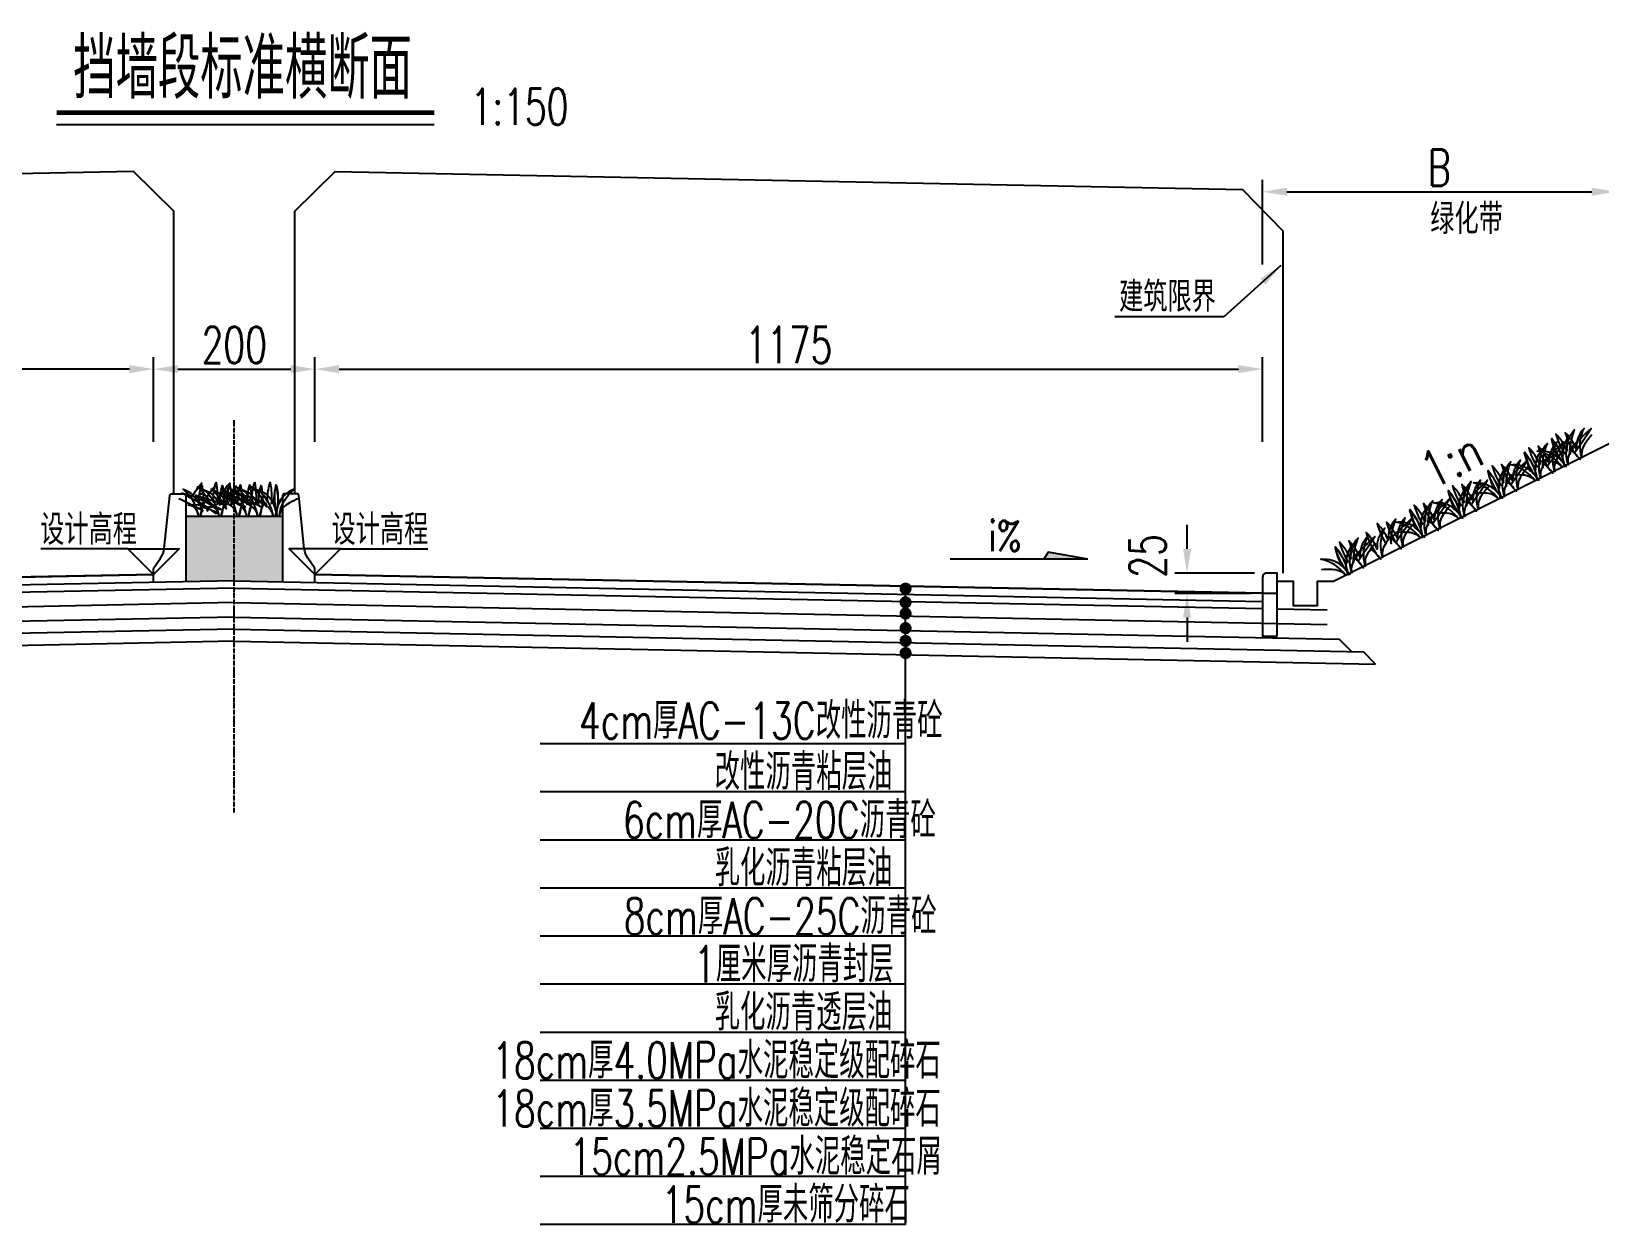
# Model space of a CAD drawing. Header units: millimetres. Extents: x -5615 to 11854, y -4751 to 15404.
# Drawn here: x 1231 to 3176, y 6833 to 8313 of the extents above; entities that cross this region are included whole.
import ezdxf
from ezdxf.enums import TextEntityAlignment as Align

# ---------------------------------------------------------------- set-up
doc = ezdxf.new("R2010")
doc.units = ezdxf.units.MM
doc.header["$LTSCALE"] = 0.25
doc.header["$MEASUREMENT"] = 0
doc.linetypes.add('ACAD_ISO04W100', pattern=[30, 24, -3, 0, -3])
for name, color, linetype in [('1', 3, 'Continuous'), ('3', 3, 'Continuous'), ('中心线', 5, 'ACAD_ISO04W100'), ('填充', 8, 'Continuous'), ('尺寸', 7, 'Continuous'), ('建筑限界', 9, 'Continuous'), ('文字', 7, 'Continuous'), ('标注', 7, 'Continuous'), ('次轮廓线', 7, 'Continuous'), ('轮廓线', 1, 'Continuous')]:
    doc.layers.add(name, color=color, linetype=linetype)
doc.styles.get("Standard").update_dxf_attribs({"font": 'simplex1.shx', "width": 0.7, "bigfont": 'hztxt.shx'})
doc.dimstyles.new('150', dxfattribs={"dimscale": 15, "dimtxt": 3, "dimasz": 2, "dimexe": 1, "dimexo": 1, "dimgap": 0.5, "dimtad": 1, "dimdec": 1, "dimdsep": 46, "dimtxsty": 'Standard', "dimcen": 0.5, "dimadec": 0, "dimazin": 0, "dimtfac": 1, "dimtdec": 1, "dimtofl": 0, "dimtmove": 2, "dimatfit": 3, "dimfxl": 0, "dimtolj": 1, "dimtzin": 0, "dimarcsym": 0})

# ---------------------------------------------------------------- blocks, each defined once
blk = doc.blocks.new('箭头')
at = {"layer": '尺寸'}
blk.add_hatch(color=256, dxfattribs=at).paths.add_polyline_path([(0, 0), (-0.35, 0.6), (-3.63, 0)])
for p, q in [((-3.63, 0), (-0.35, 0.6)), ((-3.63, 0), (7.74, 0)), ((-0.35, 0.6), (0, 0))]:
    blk.add_line(p, q, dxfattribs=at)
blk = doc.blocks.new('*D109')
at = {"layer": '标注', "color": 0, "lineweight": -2}
for p, q in [((1382.9, 7804), (1382.9, 7909)), ((1582.9, 7804), (1582.9, 7909)), ((1412.9, 7894), (1552.9, 7894))]:
    blk.add_line(p, q, dxfattribs=at)
at = {"layer": '标注', "color": 0}
for points in [[(1412.9, 7899), (1412.9, 7889), (1382.9, 7894)], [(1552.9, 7899), (1552.9, 7889), (1582.9, 7894)]]:
    blk.add_solid(points, dxfattribs=at)
at = {"layer": '标注', "color": 0, "insert": (1482.9, 7924), "char_height": 45, "attachment_point": 5}
blk.add_mtext('\\A1;200', dxfattribs=at)
blk = doc.blocks.new('*D110')
at = {"layer": '标注', "color": 0, "lineweight": -2}
for p, q in [((2757.9, 8023.9), (2757.9, 8128.9)), ((3195.9, 8023.9), (3195.9, 8128.9)), ((2787.9, 8113.9), (3165.9, 8113.9))]:
    blk.add_line(p, q, dxfattribs=at)
at = {"layer": '标注', "color": 0}
for points in [[(2787.9, 8118.9), (2787.9, 8108.9), (2757.9, 8113.9)], [(3165.9, 8118.9), (3165.9, 8108.9), (3195.9, 8113.9)]]:
    blk.add_solid(points, dxfattribs=at)
at = {"layer": '标注', "color": 0, "insert": (2976.9, 8143.9), "char_height": 45, "attachment_point": 5}
blk.add_mtext('\\A1;B', dxfattribs=at)
blk = doc.blocks.new('*D227')
at = {"layer": '标注', "color": 0, "lineweight": -2}
for p, q in [((2664.2, 7671), (2664.2, 7701)), ((2747.9, 7641), (2649.2, 7641)), ((2742.9, 7616), (2649.2, 7616)), ((2664.2, 7586), (2664.2, 7556))]:
    blk.add_line(p, q, dxfattribs=at)
at = {"layer": '标注', "color": 0}
for points in [[(2659.2, 7671), (2669.2, 7671), (2664.2, 7641)], [(2659.2, 7586), (2669.2, 7586), (2664.2, 7616)]]:
    blk.add_solid(points, dxfattribs=at)
at = {"layer": '标注', "color": 0, "insert": (2615.4, 7662.4), "char_height": 45, "attachment_point": 5, "rotation": 90}
blk.add_mtext('\\A1;25', dxfattribs=at)
blk = doc.blocks.new('*D235')
at = {"layer": '标注', "color": 0, "lineweight": -2}
for p, q in [((207.9, 7804), (207.9, 7909)), ((1382.9, 7804), (1382.9, 7909)), ((1352.9, 7894), (237.9, 7894))]:
    blk.add_line(p, q, dxfattribs=at)
at = {"layer": '标注', "color": 0}
for points in [[(237.9, 7899), (237.9, 7889), (207.9, 7894)], [(1352.9, 7899), (1352.9, 7889), (1382.9, 7894)]]:
    blk.add_solid(points, dxfattribs=at)
at = {"layer": '标注', "color": 0, "insert": (795.4, 7924), "char_height": 45, "attachment_point": 5}
blk.add_mtext('\\A1;1175', dxfattribs=at)
blk = doc.blocks.new('*D236')
at = {"layer": '标注', "color": 0, "lineweight": -2}
for p, q in [((1582.9, 7804), (1582.9, 7909)), ((2757.9, 7804), (2757.9, 7909)), ((1612.9, 7894), (2727.9, 7894))]:
    blk.add_line(p, q, dxfattribs=at)
at = {"layer": '标注', "color": 0}
for points in [[(1612.9, 7899), (1612.9, 7889), (1582.9, 7894)], [(2727.9, 7899), (2727.9, 7889), (2757.9, 7894)]]:
    blk.add_solid(points, dxfattribs=at)
at = {"layer": '标注', "color": 0, "insert": (2170.4, 7924), "char_height": 45, "attachment_point": 5}
blk.add_mtext('\\A1;1175', dxfattribs=at)

msp = doc.modelspace()

# ---------------------------------------------------------------- hatches: boundary and pattern name
at = {"layer": '填充'}
h = msp.add_hatch(dxfattribs=at)
h.set_pattern_fill('AR-SAND', color=256, style=0)
h.set_pattern_definition([(37.5, (-5e-13, 7953.0641), (-0.0629934, 1.9268238), [0, -1.52, 0, -1.7, 0, -1.625]), (7.5, (-5e-13, 7953.0641), (1.7697767, 2.822146), [0, -0.82, 0, -1.37, 0, -0.525]), (327.5, (-1.23, 7953.0641), (3.1141419, 0.005659), [0, -0.5, 0, -1.8, 0, -2.35]), (317.5, (-1.23, 7953.0641), (3.0061266, 0.8776756), [0, -0.25, 0, -1.18, 0, -1.35])])
h.paths.add_polyline_path([(1542.87, 7711.8), (1482.87, 7711.8), (1482.87, 7631.52), (1542.87, 7630.32)])
h.paths.add_polyline_path([(1482.87, 7711.8), (1422.87, 7711.8), (1422.87, 7630.32), (1482.87, 7631.52)])

# ---------------------------------------------------------------- linework, layer by layer
for p, q in [((1730.8, 8196.93), (1262.68, 8196.93)), ((1422.87, 7711.8), (1542.87, 7711.8)), ((1351.05, 7671.34), (1242.95, 7671.34)), ((1614.69, 7671.34), (1722.79, 7671.34)), ((2757.87, 7616.02), (2775.87, 7616.02)), ((2867.87, 7543.82), (2852.87, 7559.12)), ((2897.87, 7528.22), (2882.87, 7543.52))]:
    msp.add_line(p, q)
at = {"ltscale": 100}
for p, q in [((2315.18, 6833.3), (2315.18, 7618.09)), ((2315.18, 7429.31), (1862.08, 7429.31)), ((2315.18, 7369.71), (1862.08, 7369.71)), ((2315.18, 7310.11), (1862.08, 7310.11)), ((2315.18, 7250.51), (1862.08, 7250.51)), ((2315.18, 7190.91), (1862.08, 7190.91)), ((2315.18, 7131.3), (1862.08, 7131.3)), ((2315.18, 7071.7), (1862.08, 7071.7)), ((2315.18, 7012.1), (1862.08, 7012.1)), ((2315.18, 6952.5), (1862.08, 6952.5)), ((2315.18, 6892.9), (1862.08, 6892.9)), ((2315.18, 6833.3), (1862.08, 6833.3))]:
    msp.add_line(p, q, dxfattribs=at)
for points, format in [([(1730.8, 8211.93, 6, 6, 0), (1262.68, 8211.93, 0.6, 0.6, 0)], "xyseb"), ([(1382.87, 7629.52), (1382.87, 7646.24, -0.1529225), (1383.32, 7647.67), (1391.63, 7659.64, 0.1263332), (1396.05, 7671.53), (1402.93, 7737.28, -0.3839793), (1405.42, 7739.52), (1420.37, 7739.52, -0.4142136), (1422.87, 7737.02), (1422.87, 7630.32)], "xyb"), ([(1582.87, 7629.52), (1582.87, 7646.24, 0.1529225), (1582.42, 7647.67), (1574.1, 7659.64, -0.1263332), (1569.69, 7671.53), (1562.8, 7737.28, 0.3839793), (1560.32, 7739.52), (1545.37, 7739.52, 0.4142136), (1542.87, 7737.02), (1542.87, 7630.32)], "xyb")]:
    msp.add_lwpolyline(points, format=format)
at = {"const_width": 7.5}
for points in [[(2318.93, 7621.84, -1), (2311.43, 7621.84, -1)], [(2318.93, 7604.83, -1), (2311.43, 7604.83, -1)], [(2318.93, 7590.99, -1), (2311.43, 7590.99, -1)], [(2318.93, 7572.85, -1), (2311.43, 7572.85, -1)], [(2318.93, 7557.02, -1), (2311.43, 7557.02, -1)], [(2318.93, 7541.95, -1), (2311.43, 7541.95, -1)]]:
    msp.add_lwpolyline(points, format="xyb", close=True, dxfattribs=at)
at = {"layer": '1', "color": 1, "linetype": 'Continuous'}
msp.add_lwpolyline([(2775.87, 7562.79), (2775.87, 7641.02), (2762.87, 7641.02, 0.4142136), (2757.87, 7636.02), (2757.87, 7562.79)], format="xyb", close=True, dxfattribs=at)
at = {"layer": '3', "color": 9}
for points in [[(3144.92, 7790.84, 0.013375), (3165.12, 7820.54, 0.001492), (3141.08, 7797.63, 0.302407), (3139.05, 7788.51, -0.1063996), (3144.74, 7818.71, 0.2267195), (3135.4, 7792.76, 0.091203), (3121.52, 7813.43, 0.074282), (3132.52, 7788.76)], [(3166.11, 7812.38, 0.0394978), (3158.18, 7802.08, 0.232087), (3153.81, 7784.06, -0.1911867), (3156.4, 7820.44, 0.2267195), (3147.07, 7794.49, 0.091203), (3133.18, 7815.16, 0.1239074), (3151.44, 7781.99, 0.0624947), (3138.24, 7795.43)], [(3111.14, 7773.96, 0.013375), (3131.35, 7803.65, 0.001492), (3107.31, 7780.74, 0.302407), (3105.28, 7771.62, -0.1063996), (3110.97, 7801.82, 0.2267195), (3101.63, 7775.87, 0.091203), (3087.75, 7796.54, 0.074282), (3098.74, 7771.87)], [(3099.04, 7779.78, -0.0394978), (3112.04, 7779.94, -0.232087), (3129.08, 7772.63, 0.1911867), (3098.42, 7792.38, -0.2267195), (3124.77, 7784.28, -0.091203), (3116.57, 7807.79, -0.1239074), (3132.16, 7773.28, -0.0624947), (3129.32, 7791.91)], [(3132.34, 7795.5, 0.0394978), (3124.41, 7785.19, 0.232087), (3120.03, 7767.17, -0.1911867), (3122.63, 7803.55, 0.2267195), (3113.29, 7777.61, 0.091203), (3099.41, 7798.28, 0.1239074), (3117.66, 7765.1, 0.0624947), (3104.47, 7778.54)], [(3148.97, 7803.81, 0.0394978), (3141.03, 7793.5, 0.232087), (3136.66, 7775.48, -0.1911867), (3139.26, 7811.87, 0.2267195), (3129.92, 7785.92, 0.091203), (3116.04, 7806.59, 0.1239074), (3134.29, 7773.42, 0.0624947), (3121.09, 7786.86)], [(3065.96, 7751.37, 0.013375), (3086.17, 7781.06, 0.001492), (3062.13, 7758.15, 0.302407), (3060.1, 7749.03, -0.1063996), (3065.79, 7779.23, 0.2267195), (3056.45, 7753.28, 0.091203), (3042.57, 7773.95, 0.074282), (3053.56, 7749.28)], [(3087.16, 7772.9, 0.0394978), (3079.22, 7762.6, 0.232087), (3074.85, 7744.58, -0.1911867), (3077.45, 7780.96, 0.2267195), (3068.11, 7755.02, 0.091203), (3054.23, 7775.69, 0.1239074), (3072.48, 7742.51, 0.0624947), (3059.28, 7755.95)], [(3065.26, 7762.89, -0.0394978), (3078.27, 7763.06, -0.232087), (3095.31, 7755.74, 0.1911867), (3064.64, 7775.49, -0.2267195), (3091, 7767.4, -0.091203), (3082.8, 7790.9, -0.1239074), (3098.38, 7756.4, -0.0624947), (3095.55, 7775.02)], [(3115.2, 7786.92, 0.0394978), (3107.26, 7776.62, 0.232087), (3102.89, 7758.6, -0.1911867), (3105.49, 7794.98, 0.2267195), (3096.15, 7769.04, 0.091203), (3082.27, 7789.7, 0.1239074), (3100.52, 7756.53, 0.0624947), (3087.32, 7769.97)], [(3020.08, 7740.3, -0.0394978), (3033.09, 7740.46, -0.232087), (3050.13, 7733.15, 0.1911867), (3019.46, 7752.9, -0.2267195), (3045.82, 7744.8, -0.091203), (3037.62, 7768.31, -0.1239074), (3053.2, 7733.81, -0.0624947), (3050.37, 7752.43)], [(3070.02, 7764.33, 0.0394978), (3062.08, 7754.03, 0.232087), (3057.71, 7736.01, -0.1911867), (3060.31, 7772.39, 0.2267195), (3050.97, 7746.44, 0.091203), (3037.09, 7767.11, 0.1239074), (3055.34, 7733.94, 0.0624947), (3042.14, 7747.38)], [(1414.35, 7733.51, -0.0394978), (1426.05, 7727.84, -0.232087), (1438.02, 7713.68, 0.1911867), (1419.43, 7745.06, -0.2267195), (1439.38, 7726.02, -0.091203), (1442.56, 7750.72, -0.1239074), (1441.07, 7712.89, -0.0624947), (1446.86, 7730.81)], [(1449.47, 7722.88, -0.013375), (1418.13, 7740.41, -0.001492), (1449.87, 7730.67, -0.302407), (1455.77, 7723.42, 0.1063996), (1437.17, 7747.89, -0.2267195), (1457.13, 7728.85, -0.091203), (1460.3, 7753.55, -0.074282), (1461.5, 7726.56)], [(1431.15, 7736.44, -0.0656242), (1442.48, 7752.64, 0.0063244), (1440.16, 7746.74, 0.0063244)], [(1466.56, 7720.05, -0.013375), (1435.21, 7737.58, -0.001492), (1466.96, 7727.84, -0.302407), (1472.85, 7720.59, 0.1063996), (1454.26, 7745.06, -0.2267195), (1474.21, 7726.02, -0.091203), (1477.39, 7750.72, -0.074282), (1478.59, 7723.73)], [(1437.25, 7734.57, -0.0794345), (1444.41, 7740.74, -0.0794345)], [(1440.05, 7732.67, -0.0394978), (1451.76, 7727, -0.232087), (1463.73, 7712.84, 0.1911867), (1445.13, 7744.22, -0.2267195), (1465.09, 7725.19, -0.091203), (1468.26, 7749.88, -0.1239074), (1466.77, 7712.05, -0.0624947), (1472.57, 7729.97)], [(1448.24, 7733.61, -0.0656242), (1459.56, 7749.81, 0.0063244), (1457.25, 7743.91, 0.0063244)], [(1461.65, 7725.58, -0.1130591), (1477.31, 7752.64, -0.0330136), (1466.37, 7725.62, -0.0330136)], [(1462.29, 7733.51, -0.0394978), (1473.99, 7727.84, -0.232087), (1485.96, 7713.68, 0.1911867), (1467.37, 7745.06, -0.2267195), (1487.32, 7726.02, -0.091203), (1490.5, 7750.72, -0.1239074), (1489.01, 7712.89, -0.0624947), (1494.8, 7730.81)], [(1464.45, 7739.51, -0.0551464), (1470.68, 7741.66, 0.0175385), (1466.78, 7737.43)], [(1497.41, 7722.88, -0.013375), (1466.07, 7740.41, -0.001492), (1497.81, 7730.67, -0.302407), (1503.71, 7723.42, 0.1063996), (1485.11, 7747.89, -0.2267195), (1505.07, 7728.85, -0.091203), (1508.24, 7753.55, -0.074282), (1509.44, 7726.56)], [(1466.36, 7726.17, -0.2245474), (1488.42, 7744.49, -0.0120292), (1470.64, 7723.32)], [(1473.94, 7732.77, -0.0656242), (1485.27, 7748.98, 0.0063244), (1482.95, 7743.08, 0.0063244)], [(1474.03, 7733.51, -0.0394978), (1485.73, 7727.84, -0.232087), (1497.7, 7713.68, 0.1911867), (1479.11, 7745.06, -0.2267195), (1499.06, 7726.02, -0.091203), (1502.24, 7750.72, -0.1239074), (1500.75, 7712.89, -0.0624947), (1506.54, 7730.81)], [(1482.52, 7741.92, 0.0112436), (1478.82, 7731.27)], [(1516.58, 7722.88, -0.013375), (1485.23, 7740.41, -0.001492), (1516.98, 7730.67, -0.302407), (1522.87, 7723.42, 0.1063996), (1504.28, 7747.89, -0.2267195), (1524.23, 7728.85, -0.091203), (1527.41, 7753.55, -0.074282), (1528.61, 7726.56)], [(1487.99, 7732.67, -0.0394978), (1499.7, 7727, -0.232087), (1511.67, 7712.84, 0.1911867), (1493.07, 7744.22, -0.2267195), (1513.03, 7725.19, -0.091203), (1516.2, 7749.88, -0.1239074), (1514.71, 7712.05, -0.0624947), (1520.51, 7729.97)], [(1507.16, 7732.67, -0.0394978), (1518.86, 7727, -0.232087), (1530.83, 7712.84, 0.1911867), (1512.24, 7744.22, -0.2267195), (1532.19, 7725.19, -0.091203), (1535.37, 7749.88, -0.1239074), (1533.88, 7712.05, -0.0624947), (1539.67, 7729.97)], [(1562.57, 7733.51, 0.0394978), (1550.86, 7727.84, 0.232087), (1538.89, 7713.68, -0.1911867), (1557.49, 7745.06, 0.2267195), (1537.53, 7726.02, 0.091203), (1534.36, 7750.72, 0.1239074), (1535.85, 7712.89, 0.0624947), (1530.05, 7730.81)], [(2970.79, 7715.66, -0.0394978), (2983.8, 7715.82, -0.232087), (3000.84, 7708.51, 0.1911867), (2970.17, 7728.26, -0.2267195), (2996.53, 7720.16, -0.091203), (2988.33, 7743.67, -0.1239074), (3003.91, 7709.16, -0.0624947), (3001.08, 7727.78)], [(3020.73, 7739.69, 0.0394978), (3012.79, 7729.38, 0.232087), (3008.42, 7711.36, -0.1911867), (3011.02, 7747.75, 0.2267195), (3001.68, 7721.8, 0.091203), (2987.8, 7742.47, 0.1239074), (3006.05, 7709.3, 0.0624947), (2992.85, 7722.74)], [(3016.68, 7726.72, 0.013375), (3036.88, 7756.42, 0.001492), (3012.84, 7733.51, 0.302407), (3010.81, 7724.38, -0.1063996), (3016.5, 7754.59, 0.2267195), (3007.16, 7728.64, 0.091203), (2993.28, 7749.31, 0.074282), (3004.27, 7724.64)], [(3037.87, 7748.26, 0.0394978), (3029.94, 7737.95, 0.232087), (3025.56, 7719.94, -0.1911867), (3028.16, 7756.32, 0.2267195), (3018.82, 7730.37, 0.091203), (3004.94, 7751.04, 0.1239074), (3023.19, 7717.87, 0.0624947), (3010, 7731.31)], [(1444.88, 7717.98, 0.0931805), (1425.61, 7725.46, -0.1501755), (1449.46, 7722.78, -0.1501755)], [(1439.62, 7725.65, -0.0226272), (1441.14, 7727.33, -0.0226272)], [(1440.72, 7727.56, 0.0066718), (1439.66, 7725.65)], [(1440.05, 7722.8, -0.2088897), (1459.85, 7714.88, 0.0309304), (1440.05, 7728.88)], [(1461.97, 7715.15, 0.0931805), (1442.7, 7722.63, -0.1501755), (1466.55, 7719.95, -0.1501755)], [(1448.98, 7718.08, -0.0444766), (1450.16, 7720.46)], [(1450.23, 7720.43, 0.0048651), (1449.54, 7718.09, 0.0048651)], [(1480.04, 7730.9, -0.0794345), (1487.2, 7737.08, -0.0794345)], [(2923.13, 7691.82, -0.0394978), (2936.13, 7691.99, -0.232087), (2953.17, 7684.67, 0.1911867), (2922.51, 7704.43, -0.2267195), (2948.87, 7696.33, -0.091203), (2940.66, 7719.84, -0.1239074), (2956.25, 7685.33, -0.0624947), (2953.42, 7703.95)], [(2973.06, 7715.86, 0.0394978), (2965.13, 7705.55, 0.232087), (2960.75, 7687.53, -0.1911867), (2963.35, 7723.91, 0.2267195), (2954.01, 7697.97, 0.091203), (2940.13, 7718.64, 0.1239074), (2958.38, 7685.46, 0.0624947), (2945.19, 7698.9)], [(2969.01, 7702.89, 0.013375), (2989.21, 7732.58, 0.001492), (2965.17, 7709.67, 0.302407), (2963.14, 7700.55, -0.1063996), (2968.83, 7730.75, 0.2267195), (2959.49, 7704.81, 0.091203), (2945.61, 7725.48, 0.074282), (2956.61, 7700.8)], [(2990.2, 7724.43, 0.0394978), (2982.27, 7714.12, 0.232087), (2977.9, 7696.1, -0.1911867), (2980.49, 7732.49, 0.2267195), (2971.16, 7706.54, 0.091203), (2957.27, 7727.21, 0.1239074), (2975.53, 7694.04, 0.0624947), (2962.33, 7707.47)], [(2923.26, 7680.02, 0.013375), (2943.46, 7709.71, 0.001492), (2919.43, 7686.8, 0.302407), (2917.39, 7677.68, -0.1063996), (2923.08, 7707.88, 0.2267195), (2913.75, 7681.93, 0.091203), (2899.86, 7702.6, 0.074282), (2910.86, 7677.93)], [(2944.46, 7701.55, 0.0394978), (2936.52, 7691.25, 0.232087), (2932.15, 7673.23, -0.1911867), (2934.75, 7709.61, 0.2267195), (2925.41, 7683.66, 0.091203), (2911.53, 7704.33, 0.1239074), (2929.78, 7671.16, 0.0624947), (2916.58, 7684.6)], [(2876.61, 7656.69, 0.013375), (2896.81, 7686.38, 0.001492), (2872.77, 7663.47, 0.302407), (2870.74, 7654.35, -0.1063996), (2876.43, 7684.55, 0.2267195), (2867.09, 7658.61, 0.091203), (2853.21, 7679.28, 0.074282), (2864.21, 7654.6)], [(2897.8, 7678.23, 0.0394978), (2889.87, 7667.92, 0.232087), (2885.5, 7649.9, -0.1911867), (2888.09, 7686.28, 0.2267195), (2878.76, 7660.34, 0.091203), (2864.87, 7681.01, 0.1239074), (2883.13, 7647.83, 0.0624947), (2869.93, 7661.27)], [(2919.01, 7688.83, 0.0394978), (2911.08, 7678.53, 0.232087), (2906.71, 7660.51, -0.1911867), (2909.3, 7696.89, 0.2267195), (2899.97, 7670.94, 0.091203), (2886.08, 7691.61, 0.1239074), (2904.34, 7658.44, 0.0624947), (2891.14, 7671.88)], [(2830.73, 7645.62, -0.0394978), (2843.73, 7645.79, -0.232087), (2860.77, 7638.47, 0.1911867), (2830.11, 7658.23, -0.2267195), (2856.47, 7650.13, -0.091203), (2848.26, 7673.64, -0.1239074), (2863.85, 7639.13, -0.0624947), (2861.01, 7657.75)], [(2880.66, 7669.66, 0.0394978), (2872.73, 7659.35, 0.232087), (2868.35, 7641.33, -0.1911867), (2870.95, 7677.71, 0.2267195), (2861.61, 7651.77, 0.091203), (2847.73, 7672.44, 0.1239074), (2865.98, 7639.26, 0.0624947), (2852.79, 7652.7)]]:
    msp.add_lwpolyline(points, format="xyb", dxfattribs=at)
at = {"layer": '中心线'}
msp.add_line((1482.87, 7344.09), (1482.87, 7830.56), dxfattribs=at)
at = {"layer": '建筑限界'}
for points in [[(1407.87, 7739.52), (1407.87, 8090.02), (1357.87, 8139.02), (232.87, 8116.52), (182.87, 8065.52), (182.87, 7666.02)], [(1557.87, 7739.52), (1557.87, 8090.02), (1607.87, 8139.02), (2732.87, 8116.52), (2782.87, 8065.52), (2782.87, 7641.02)], [(207.87, 7616.02), (1382.87, 7639.52)], [(2757.87, 7616.02), (1582.87, 7639.52)]]:
    msp.add_lwpolyline(points, dxfattribs=at)
at = {"layer": '次轮廓线'}
for p, q in [((1482.87, 7622.52), (189.87, 7596.66)), ((1382.87, 7639.52), (207.87, 7616.02)), ((1482.87, 7631.52), (207.87, 7606.02)), ((1482.87, 7631.52), (2757.87, 7606.02)), ((1482.87, 7622.52), (2757.87, 7597.02)), ((1582.87, 7639.52), (2757.87, 7616.02)), ((1482.87, 7604.52), (127.87, 7577.42)), ((1482.87, 7604.52), (2837.87, 7577.42)), ((1482.87, 7586.52), (112.87, 7559.12)), ((1482.87, 7586.52), (2852.87, 7559.12)), ((2775.87, 7596.66), (2837.87, 7595.42)), ((1482.87, 7571.52), (82.87, 7543.52)), ((1482.87, 7571.52), (2882.87, 7543.52)), ((1482.87, 7556.52), (67.87, 7528.22)), ((1482.87, 7556.52), (2897.87, 7528.22))]:
    msp.add_line(p, q, dxfattribs=at)
for points in [[(1351.05, 7671.34), (1414.69, 7671.34), (1382.87, 7639.52)], [(1614.69, 7671.34), (1551.05, 7671.34), (1582.87, 7639.52)]]:
    msp.add_lwpolyline(points, close=True, dxfattribs=at)
at = {"layer": '轮廓线'}
msp.add_line((2845.87, 7631.02), (3195.87, 7806.02), dxfattribs=at)
msp.add_lwpolyline([(2775.87, 7631.02), (2795.87, 7631.02), (2795.87, 7601.02), (2825.87, 7601.02), (2825.87, 7631.02), (2845.87, 7631.02)], dxfattribs=at)

# ---------------------------------------------------------------- block references
at = {"layer": '尺寸', "xscale": -15, "yscale": 15, "zscale": 15}
msp.add_blockref('箭头', (2486.65, 7658.2), dxfattribs=at)

# ---------------------------------------------------------------- texts
at = {"width": 0.8}
msp.add_text('绿化带', height=37.5, dxfattribs=at).set_placement((3010.74, 8080.26), align=Align.MIDDLE_CENTER)
at = {"layer": '文字', "width": 0.7}
for s, height, p in [('挡墙段标准横断面', 75, (1283.29, 8229.43)), ('1:150', 45, (1775.8, 8196.93)), ('4cm厚AC-13C改性沥青砼', 45, (1910.33, 7435.63)), ('改性沥青粘层油', 45, (2078.47, 7372.03)), ('6cm厚AC-20C沥青砼', 45, (1964.82, 7312.43)), ('乳化沥青粘层油', 45, (2078.47, 7252.82)), ('8cm厚AC-25C沥青砼', 45, (1965.87, 7193.22)), ('1厘米厚沥青封层', 45, (2052.91, 7133.62)), ('乳化沥青透层油', 45, (2078.47, 7074.02)), ('18cm厚4.0MPa水泥稳定级配碎石', 45, (1802.76, 7014.42)), ('18cm厚3.5MPa水泥稳定级配碎石', 45, (1802.76, 6954.82)), ('15cm2.5MPa水泥稳定石屑', 45, (1898.5, 6895.21)), ('15cm厚未筛分碎石', 45, (2012.76, 6835.61))]:
    msp.add_text(s, height=height, dxfattribs=at).set_placement(p)
at = {"layer": '文字', "width": 0.8}
for s, p in [('建筑限界', (2639.87, 7983.71)), ('设计高程', (1302.26, 7694.97)), ('设计高程', (1663.47, 7694.97)), ('i%%%', (2438.49, 7687.16))]:
    msp.add_text(s, height=37.5, dxfattribs=at).set_placement(p, align=Align.MIDDLE_CENTER)
msp.add_text('1:n', height=45, rotation=26.74157, dxfattribs=at).set_placement((2991.86, 7781.39), align=Align.MIDDLE_CENTER)

# ---------------------------------------------------------------- dimensions: what is measured, and where the dimension line sits
at = {"layer": '标注'}
dim = msp.add_linear_dim(base=(3195.87, 8113.93), p1=(2757.87, 7636.02), p2=(3195.87, 7806.02), text='B', dimstyle='150', dxfattribs=at)
dim.commit()
dim.dimension.update_dxf_attribs({"geometry": '*D110', "text_midpoint": (2976.87, 8143.93)})
for base, p1, p2, picture, middle in [((207.87, 7893.98), (1382.87, 7639.52), (207.87, 7636.02), '*D235', (795.37, 7923.98)), ((1582.87, 7893.98), (1382.87, 7639.52), (1582.87, 7639.52), '*D109', (1482.87, 7923.98)), ((2757.87, 7893.98), (1582.87, 7639.52), (2757.87, 7636.02), '*D236', (2170.37, 7923.98))]:
    dim = msp.add_linear_dim(base=base, p1=p1, p2=p2, dimstyle='150', dxfattribs=at)
    dim.commit()
    dim.dimension.update_dxf_attribs({"geometry": picture, "text_midpoint": middle})
dim = msp.add_linear_dim(base=(2664.19, 7641.02), p1=(2757.87, 7616.02), p2=(2762.87, 7641.02), angle=90, dimstyle='150', dxfattribs=at)
dim.commit()
dim.dimension.update_dxf_attribs({"geometry": '*D227', "text_midpoint": (2615.44, 7662.4), "dimtype": 160})

# ---------------------------------------------------------------- leaders
msp.add_leader([(2780.44, 8022.49), (2709.97, 7958.85), (2574.59, 7958.85)], dimstyle='150', dxfattribs=at)

doc.saveas('drawing.dxf')
